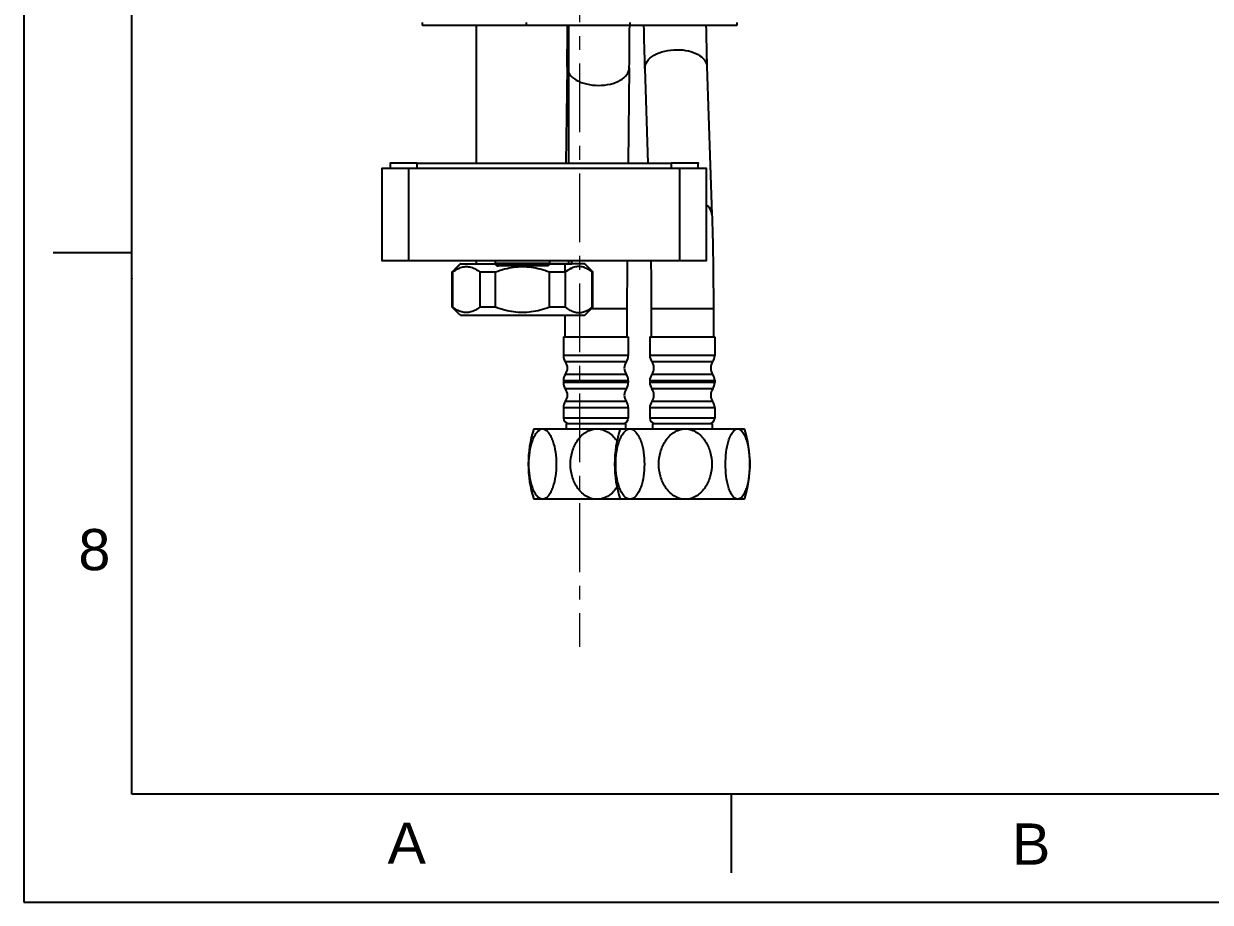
# Model space of a CAD drawing. Header units: millimetres. Extents: x 4395 to 4989, y 1263 to 2103.
# Drawn here: x 4394.5 to 4613.9, y 1262.8 to 1425.2 of the extents above; entities that cross this region are included whole.
import ezdxf

# ---------------------------------------------------------------- set-up
doc = ezdxf.new("R2010")
doc.units = ezdxf.units.MM
doc.linetypes.add('CENTERX2', pattern=[20.32, 12.7, -2.54, 2.54, -2.54])
doc.layers.add('CENTER', color=1, linetype='CENTERX2', lineweight=15)
doc.styles.get("Standard").update_dxf_attribs({"font": 'arial.ttf'})

msp = doc.modelspace()

# ---------------------------------------------------------------- linework, layer by layer
at = {"color": 7, "linetype": 'Continuous'}
for p, q in [((4394.52, 2102.82), (4394.52, 1262.82)), ((4520.84, 1417.28), (4521.77, 1389.94)), ((4494.99, 1417.16), (4494.77, 1399.43)), ((4506.49, 1417.02), (4506.27, 1399.43)), ((4509.35, 1416.89), (4509.94, 1399.43)), ((4414.52, 1382.82), (4399.99, 1382.82)), ((4494.56, 1371.31), (4494.56, 1367.3)), ((4499.48, 1372.53), (4506.06, 1372.53)), ((4506.06, 1372.53), (4506.06, 1367.3)), ((4510.54, 1372.53), (4522.04, 1372.53)), ((4510.54, 1372.53), (4510.54, 1367.3)), ((4522.04, 1372.53), (4522.04, 1367.3)), ((4494.31, 1367.3), (4506.31, 1367.3)), ((4494.31, 1367.3), (4494.31, 1363.86)), ((4506.31, 1367.3), (4506.31, 1363.86)), ((4510.29, 1367.3), (4522.29, 1367.3)), ((4510.29, 1367.3), (4510.29, 1363.86)), ((4522.29, 1367.3), (4522.29, 1363.86)), ((4506.31, 1363.86), (4494.31, 1363.86)), ((4505.94, 1362.69), (4494.69, 1362.69)), ((4522.29, 1363.86), (4510.29, 1363.86)), ((4521.91, 1362.69), (4510.66, 1362.69)), ((4494.69, 1360.4), (4505.94, 1360.4)), ((4510.66, 1360.4), (4521.91, 1360.4)), ((4494.31, 1359.23), (4506.31, 1359.23)), ((4494.31, 1359.23), (4494.31, 1358.86)), ((4506.31, 1358.86), (4494.31, 1358.86)), ((4506.31, 1359.23), (4506.31, 1358.86)), ((4510.29, 1359.23), (4522.29, 1359.23)), ((4510.29, 1359.23), (4510.29, 1358.86)), ((4522.29, 1358.86), (4510.29, 1358.86)), ((4522.29, 1359.23), (4522.29, 1358.86)), ((4505.94, 1357.69), (4494.69, 1357.69)), ((4521.91, 1357.69), (4510.66, 1357.69)), ((4494.31, 1354.23), (4506.31, 1354.23)), ((4494.31, 1354.23), (4494.31, 1352.3)), ((4494.69, 1355.4), (4505.94, 1355.4)), ((4506.31, 1354.23), (4506.31, 1352.3)), ((4510.29, 1354.23), (4522.29, 1354.23)), ((4510.29, 1354.23), (4510.29, 1352.3)), ((4510.66, 1355.4), (4521.91, 1355.4)), ((4522.29, 1354.23), (4522.29, 1352.3)), ((4506.31, 1352.3), (4494.31, 1352.3)), ((4522.29, 1352.3), (4510.29, 1352.3)), ((4488.81, 1350.3), (4527.79, 1350.3)), ((4494.81, 1351.3), (4505.81, 1351.3)), ((4494.81, 1351.3), (4494.81, 1350.3)), ((4505.81, 1351.3), (4505.81, 1350.3)), ((4510.79, 1351.3), (4521.79, 1351.3)), ((4510.79, 1351.3), (4510.79, 1350.3)), ((4521.79, 1351.3), (4521.79, 1350.3)), ((4527.79, 1337.3), (4488.81, 1337.3)), ((4525.33, 1282.82), (4525.33, 1268.28)), ((4394.52, 1262.82), (4988.52, 1262.82))]:
    msp.add_line(p, q, dxfattribs=at)
at = {"linetype": 'Continuous'}
for p, q in [((4414.52, 1282.82), (4414.52, 2082.82)), ((4968.52, 1282.82), (4414.52, 1282.82))]:
    msp.add_line(p, q, dxfattribs=at)
at = {"lineweight": -3}
msp.add_line((4475.25, 1371.31), (4498.25, 1371.31), dxfattribs=at)
at = {"color": 7, "linetype": 'Continuous'}
for centre, radius, start, end in [((3226.85, 1432.05), 1268.23, 359.32714, 359.67842), ((3224.63, 1432.07), 1281.95, 359.3272, 359.681), ((4970.78, 1432.09), 461.69, 180.8884, 181.8869), ((4968.57, 1432.04), 447.97, 180.9088, 181.8873), ((5885.26, 1373.58), 1390.7, 179.7021, 179.7639), ((5885.4, 1373.58), 1379.34, 179.67364, 180.04331), ((4496.31, 1363.86), 2, 180, 215.6591), ((4493.06, 1361.52), 2, 0.59, 35.6591), ((4507.56, 1361.52), 2, 144.3409, 179.41), ((4504.31, 1363.86), 2, 324.3409, 0), ((4512.29, 1363.86), 2, 180, 215.6591), ((4509.04, 1361.52), 2, 0.59, 35.6591), ((4523.54, 1361.52), 2, 144.3409, 179.41), ((4520.29, 1363.86), 2, 324.3409, 0), ((4496.31, 1359.23), 2, 144.3409, 180), ((4493.06, 1361.57), 2, 324.3409, 359.41), ((4507.56, 1361.57), 2, 180.59, 215.6591), ((4504.31, 1359.23), 2, 0, 35.6591), ((4512.29, 1359.23), 2, 144.3409, 180), ((4509.04, 1361.57), 2, 324.3409, 359.41), ((4523.54, 1361.57), 2, 180.59, 215.6591), ((4520.29, 1359.23), 2, 0, 35.6591), ((4496.31, 1358.86), 2, 180, 215.6591), ((4504.31, 1358.86), 2, 324.3409, 0), ((4512.29, 1358.86), 2, 180, 215.6591), ((4520.29, 1358.86), 2, 324.3409, 0), ((4493.06, 1356.52), 2, 0.59, 35.6591), ((4493.06, 1356.57), 2, 324.3409, 359.41), ((4507.56, 1356.52), 2, 144.3409, 179.41), ((4507.56, 1356.57), 2, 180.59, 215.6591), ((4509.04, 1356.52), 2, 0.59, 35.6591), ((4509.04, 1356.57), 2, 324.3409, 359.41), ((4523.54, 1356.52), 2, 144.3409, 179.41), ((4523.54, 1356.57), 2, 180.59, 215.6591), ((4496.31, 1354.23), 2, 144.3409, 180), ((4504.31, 1354.23), 2, 0, 35.6591), ((4512.29, 1354.23), 2, 144.3409, 180), ((4520.29, 1354.23), 2, 0, 35.6591), ((4495.31, 1352.3), 1, 180, 270), ((4505.31, 1352.3), 1, 270, 0), ((4511.29, 1352.3), 1, 180, 270), ((4521.29, 1352.3), 1, 270, 0), ((4509.44, 1343.8), 21.63, 162.5077, 197.4923), ((4525.41, 1343.8), 21.63, 162.5077, 197.4923), ((4507.16, 1343.8), 21.63, 342.5077, 17.4923)]:
    msp.add_arc(centre, radius, start, end, dxfattribs=at)
at = {"lineweight": -3}
for points, weights in [([(4468.25, 1424.93), (4468.25, 1424.93), (4487.47, 1424.93)], [1, 0.715784763814, 1]), ([(4506.65, 1424.93), (4526.35, 1424.93), (4526.35, 1424.93)], [1, 0.707106781187, 1]), ([(4465.75, 1398.43), (4460.75, 1398.43), (4460.75, 1398.43)], [1, 0.707106781187, 1]), ([(4467.25, 1399.43), (4462.25, 1399.43), (4462.25, 1399.43)], [1, 0.707106781187, 1]), ([(4519.25, 1399.43), (4519.25, 1399.43), (4514.25, 1399.43)], [1, 0.707106781187, 1]), ([(4520.75, 1398.43), (4520.75, 1398.43), (4515.75, 1398.43)], [1, 0.707106781187, 1]), ([(4460.75, 1381.43), (4460.75, 1381.43), (4465.75, 1381.43)], [1, 0.707106781187, 1]), ([(4475.25, 1380.81), (4475.25, 1380.81), (4481.77, 1380.81)], [1, 0.793381911305, 0.878276441092]), ([(4481.75, 1380.93), (4481.75, 1380.73), (4481.9, 1380.58)], [1, 0.923879532507, 1]), ([(4481.9, 1380.58), (4482.05, 1380.43), (4482.25, 1380.43)], [1, 0.923879532507, 1]), ([(4491.61, 1380.58), (4491.46, 1380.43), (4491.25, 1380.43)], [1, 0.923879532508, 1]), ([(4491.61, 1380.58), (4491.75, 1380.73), (4491.75, 1380.93)], [1, 0.92387953251, 1]), ([(4491.74, 1380.81), (4494.19, 1380.81), (4495.86, 1380.81)], [0.878273894244, 0.844259230509, 0.857047713075]), ([(4498.25, 1380.81), (4498.25, 1380.81), (4491.74, 1380.81)], [1, 0.793381911305, 0.878276441092]), ([(4515.75, 1381.43), (4520.75, 1381.43), (4520.75, 1381.43)], [1, 0.707106781187, 1]), ([(4473.86, 1379.31), (4473.75, 1379.31), (4473.75, 1379.31)], [1, 0.997926751115, 1]), ([(4478.86, 1379.31), (4480.2, 1379.31), (4481.75, 1379.31)], [1, 0.991718120615, 1]), ([(4491.75, 1379.31), (4493.31, 1379.31), (4494.65, 1379.31)], [1, 0.991717009503, 1]), ([(4499.65, 1379.31), (4499.75, 1379.31), (4499.75, 1379.31)], [1, 0.997926751115, 1]), ([(4473.75, 1372.81), (4473.75, 1372.81), (4473.86, 1372.81)], [1, 0.997926751078, 1]), ([(4481.75, 1372.81), (4480.2, 1372.81), (4478.86, 1372.81)], [1, 0.991718120565, 1]), ([(4494.65, 1372.81), (4493.31, 1372.81), (4491.75, 1372.81)], [1, 0.991717008991, 1]), ([(4499.75, 1372.81), (4499.75, 1372.81), (4499.65, 1372.81)], [1, 0.997926751078, 1])]:
    msp.add_rational_spline(points, weights, degree=2, dxfattribs=at)
for points, degree in [([(4468.25, 1424.93), (4468.25, 1425.18), (4468.25, 1425.43)], 2), ([(4478.25, 1399.43), (4478.25, 1412.18), (4478.25, 1424.93)], 2), ([(4487.47, 1424.93), (4487.47, 1425.18), (4487.47, 1425.43)], 2), ([(4487.47, 1424.93), (4497.06, 1424.93), (4506.65, 1424.93)], 2), ([(4495.25, 1424.93), (4495.25, 1412.18), (4495.25, 1399.43)], 2), ([(4506.65, 1424.93), (4506.65, 1425.18), (4506.65, 1425.43)], 2), ([(4526.35, 1425.43), (4526.35, 1425.18), (4526.35, 1424.93)], 2), ([(4460.75, 1398.43), (4460.75, 1389.93), (4460.75, 1381.43)], 2), ([(4462.25, 1399.43), (4462.25, 1398.93), (4462.25, 1398.43)], 2), ([(4465.75, 1381.43), (4465.75, 1389.93), (4465.75, 1398.43)], 2), ([(4515.75, 1398.43), (4490.75, 1398.43), (4465.75, 1398.43)], 2), ([(4467.25, 1398.43), (4467.25, 1398.93), (4467.25, 1399.43)], 2), ([(4467.25, 1399.43), (4490.75, 1399.43), (4514.25, 1399.43)], 2), ([(4514.25, 1399.43), (4514.25, 1398.93), (4514.25, 1398.43)], 2), ([(4515.75, 1398.43), (4515.75, 1389.93), (4515.75, 1381.43)], 2), ([(4519.25, 1398.43), (4519.25, 1398.93), (4519.25, 1399.43)], 2), ([(4520.75, 1381.43), (4520.75, 1389.93), (4520.75, 1398.43)], 2), ([(4465.75, 1381.43), (4490.75, 1381.43), (4515.75, 1381.43)], 2), ([(4473.75, 1379.31), (4474.5, 1380.06), (4475.25, 1380.81)], 2), ([(4473.86, 1379.31), (4474.13, 1379.51), (4474.67, 1379.87), (4475.51, 1380.23), (4476.36, 1380.35), (4477.21, 1380.23), (4478.06, 1379.87), (4478.6, 1379.51), (4478.86, 1379.31)], 3), ([(4478.25, 1380.81), (4478.25, 1381.12), (4478.25, 1381.43)], 2), ([(4481.75, 1380.93), (4481.75, 1381.18), (4481.75, 1381.43)], 2), ([(4481.75, 1379.31), (4482.34, 1379.53), (4483.48, 1379.9), (4485.13, 1380.23), (4486.75, 1380.34), (4488.37, 1380.24), (4490.01, 1379.91), (4491.17, 1379.53), (4491.75, 1379.31)], 3), ([(4491.75, 1381.43), (4491.75, 1381.18), (4491.75, 1380.93)], 2), ([(4499.65, 1379.31), (4499.38, 1379.51), (4498.84, 1379.87), (4498, 1380.23), (4497.15, 1380.35), (4496.3, 1380.23), (4495.45, 1379.87), (4494.91, 1379.51), (4494.65, 1379.31)], 3), ([(4495.25, 1381.43), (4495.25, 1381.12), (4495.25, 1380.81)], 2), ([(4495.86, 1380.81), (4495.86, 1381.12), (4495.86, 1381.43)], 2), ([(4499.75, 1379.31), (4499, 1380.06), (4498.25, 1380.81)], 2), ([(4473.75, 1372.81), (4473.75, 1376.06), (4473.75, 1379.31)], 2), ([(4473.86, 1372.81), (4473.86, 1376.06), (4473.86, 1379.31)], 2), ([(4478.86, 1379.31), (4478.86, 1376.06), (4478.86, 1372.81)], 2), ([(4481.75, 1372.81), (4481.75, 1376.06), (4481.75, 1379.31)], 2), ([(4491.75, 1372.81), (4491.75, 1376.06), (4491.75, 1379.31)], 2), ([(4494.65, 1379.31), (4494.65, 1376.06), (4494.65, 1372.81)], 2), ([(4499.65, 1372.81), (4499.65, 1376.06), (4499.65, 1379.31)], 2), ([(4499.75, 1372.81), (4499.75, 1376.06), (4499.75, 1379.31)], 2), ([(4475.25, 1371.31), (4474.5, 1372.06), (4473.75, 1372.81)], 2), ([(4478.86, 1372.81), (4478.6, 1372.6), (4478.06, 1372.24), (4477.21, 1371.89), (4476.36, 1371.77), (4475.51, 1371.89), (4474.67, 1372.24), (4474.13, 1372.6), (4473.86, 1372.81)], 3), ([(4491.75, 1372.81), (4491.17, 1372.58), (4490.02, 1372.21), (4488.37, 1371.88), (4486.75, 1371.77), (4485.12, 1371.88), (4483.48, 1372.21), (4482.34, 1372.58), (4481.75, 1372.81)], 3), ([(4494.65, 1372.81), (4494.91, 1372.6), (4495.45, 1372.24), (4496.3, 1371.89), (4497.15, 1371.77), (4498, 1371.89), (4498.84, 1372.24), (4499.38, 1372.6), (4499.65, 1372.81)], 3), ([(4498.25, 1371.31), (4499, 1372.06), (4499.75, 1372.81)], 2)]:
    msp.add_open_spline(points, degree=degree, dxfattribs=at)
at = {"color": 7, "linetype": 'Continuous'}
for points, knots in [([(4509.35, 1416.89), (4509.33, 1417.36), (4509.73, 1418.41), (4511.14, 1419.5), (4513.08, 1420.22), (4514.55, 1420.39), (4515.32, 1420.39)], [0, 0, 0, 0, 0.184443, 0.413679, 0.69289, 1, 1, 1, 1]), ([(4515.32, 1420.39), (4516.03, 1420.39), (4517.37, 1420.25), (4519.14, 1419.62), (4520.44, 1418.65), (4520.83, 1417.71), (4520.84, 1417.28)], [0, 0, 0, 0, 0.3088, 0.585268, 0.812996, 1, 1, 1, 1]), ([(4494.99, 1417.16), (4494.98, 1416.71), (4495.38, 1415.69), (4496.75, 1414.63), (4498.64, 1413.95), (4500.07, 1413.79), (4500.82, 1413.79)], [0, 0, 0, 0, 0.185308, 0.414015, 0.692301, 1, 1, 1, 1]), ([(4500.82, 1413.79), (4501.55, 1413.79), (4502.93, 1413.94), (4504.76, 1414.59), (4506.09, 1415.61), (4506.48, 1416.58), (4506.49, 1417.02)], [0, 0, 0, 0, 0.3083, 0.585609, 0.81378, 1, 1, 1, 1]), ([(4521.77, 1389.94), (4521.76, 1390.36), (4521.47, 1391.06), (4520.97, 1391.56), (4520.75, 1391.73)], [0, 0, 0, 0, 0.1870035, 0.3062825, 0.3062825, 0.3062825, 0.3062825]), ([(4521.77, 1389.94), (4521.82, 1388.61), (4521.98, 1382.81), (4522.04, 1377), (4522.04, 1372.53)], [0, 0, 0, 0, 0.22949, 1, 1, 1, 1]), ([(4487.93, 1343.8), (4487.93, 1344.54), (4488.03, 1345.98), (4488.4, 1347.7), (4488.89, 1348.91), (4489.39, 1349.78), (4490.03, 1350.3), (4490.45, 1350.3)], [0, 0, 0, 0, 0.301519, 0.585419, 0.713806, 0.827791, 1, 1, 1, 1]), ([(4490.45, 1350.3), (4490.88, 1350.3), (4491.52, 1349.78), (4492.02, 1348.91), (4492.51, 1347.7), (4492.88, 1345.98), (4492.98, 1344.54), (4492.98, 1343.8)], [0, 0, 0, 0, 0.172211, 0.286185, 0.414574, 0.69849, 1, 1, 1, 1]), ([(4495.61, 1343.8), (4495.61, 1344.54), (4495.81, 1346.04), (4496.72, 1348.12), (4498.27, 1349.8), (4499.77, 1350.3), (4500.51, 1350.3)], [0, 0, 0, 0, 0.250945, 0.501572, 0.751539, 1, 1, 1, 1]), ([(4500.51, 1350.3), (4501.27, 1350.3), (4502.81, 1349.77), (4503.85, 1348.6), (4504.26, 1347.96)], [0, 0, 0, 0, 0.49838, 1, 1, 1, 1]), ([(4503.97, 1343.8), (4503.97, 1344.54), (4504.07, 1345.98), (4504.46, 1347.71), (4504.97, 1348.92), (4505.51, 1349.79), (4506.18, 1350.3), (4506.62, 1350.3)], [0, 0, 0, 0, 0.298582, 0.580396, 0.708471, 0.822979, 1, 1, 1, 1]), ([(4506.62, 1350.3), (4507.06, 1350.3), (4507.74, 1349.79), (4508.27, 1348.92), (4508.79, 1347.71), (4509.17, 1345.98), (4509.27, 1344.54), (4509.27, 1343.8)], [0, 0, 0, 0, 0.177022, 0.29152, 0.419597, 0.701427, 1, 1, 1, 1]), ([(4511.95, 1343.8), (4511.95, 1344.54), (4512.15, 1346.04), (4513.06, 1348.12), (4514.61, 1349.8), (4516.11, 1350.3), (4516.85, 1350.3)], [0, 0, 0, 0, 0.251037, 0.501736, 0.751679, 1, 1, 1, 1]), ([(4516.85, 1350.3), (4517.59, 1350.3), (4519.09, 1349.8), (4520.64, 1348.12), (4521.55, 1346.04), (4521.74, 1344.54), (4521.74, 1343.8)], [0, 0, 0, 0, 0.248332, 0.498271, 0.748955, 1, 1, 1, 1]), ([(4524.28, 1343.8), (4524.28, 1344.54), (4524.36, 1345.97), (4524.68, 1347.69), (4525.12, 1348.91), (4525.55, 1349.75), (4526.13, 1350.3), (4526.52, 1350.3)], [0, 0, 0, 0, 0.307851, 0.596308, 0.725436, 0.838372, 1, 1, 1, 1]), ([(4526.52, 1350.3), (4526.91, 1350.3), (4527.48, 1349.75), (4527.91, 1348.91), (4528.35, 1347.69), (4528.67, 1345.97), (4528.76, 1344.54), (4528.76, 1343.8)], [0, 0, 0, 0, 0.16163, 0.274555, 0.403685, 0.692158, 1, 1, 1, 1]), ([(4490.45, 1337.3), (4490.03, 1337.3), (4489.39, 1337.81), (4488.89, 1338.68), (4488.4, 1339.89), (4488.03, 1341.61), (4487.93, 1343.05), (4487.93, 1343.8)], [0, 0, 0, 0, 0.172211, 0.286185, 0.414574, 0.69849, 1, 1, 1, 1]), ([(4492.98, 1343.8), (4492.98, 1343.05), (4492.88, 1341.61), (4492.51, 1339.89), (4492.02, 1338.68), (4491.52, 1337.81), (4490.88, 1337.3), (4490.45, 1337.3)], [0, 0, 0, 0, 0.301519, 0.585419, 0.713806, 0.827791, 1, 1, 1, 1]), ([(4500.51, 1337.3), (4499.77, 1337.3), (4498.27, 1337.79), (4496.72, 1339.47), (4495.81, 1341.55), (4495.61, 1343.05), (4495.61, 1343.8)], [0, 0, 0, 0, 0.248459, 0.498422, 0.74906, 1, 1, 1, 1]), ([(4506.62, 1337.3), (4506.18, 1337.3), (4505.51, 1337.8), (4504.97, 1338.68), (4504.46, 1339.88), (4504.07, 1341.61), (4503.97, 1343.05), (4503.97, 1343.8)], [0, 0, 0, 0, 0.177022, 0.29152, 0.419597, 0.701427, 1, 1, 1, 1]), ([(4509.27, 1343.8), (4509.27, 1343.05), (4509.17, 1341.61), (4508.79, 1339.88), (4508.27, 1338.68), (4507.74, 1337.8), (4507.06, 1337.3), (4506.62, 1337.3)], [0, 0, 0, 0, 0.298582, 0.580396, 0.708471, 0.822979, 1, 1, 1, 1]), ([(4516.85, 1337.3), (4516.11, 1337.3), (4514.61, 1337.79), (4513.06, 1339.47), (4512.15, 1341.55), (4511.95, 1343.05), (4511.95, 1343.8)], [0, 0, 0, 0, 0.248332, 0.498271, 0.748955, 1, 1, 1, 1]), ([(4521.74, 1343.8), (4521.74, 1343.05), (4521.55, 1341.55), (4520.64, 1339.47), (4519.09, 1337.79), (4517.59, 1337.3), (4516.85, 1337.3)], [0, 0, 0, 0, 0.251037, 0.501736, 0.751679, 1, 1, 1, 1]), ([(4526.52, 1337.3), (4526.13, 1337.3), (4525.55, 1337.84), (4525.12, 1338.68), (4524.68, 1339.9), (4524.36, 1341.62), (4524.28, 1343.05), (4524.28, 1343.8)], [0, 0, 0, 0, 0.16163, 0.274555, 0.403685, 0.692158, 1, 1, 1, 1]), ([(4528.76, 1343.8), (4528.76, 1343.05), (4528.67, 1341.62), (4528.35, 1339.9), (4527.91, 1338.68), (4527.48, 1337.84), (4526.91, 1337.3), (4526.52, 1337.3)], [0, 0, 0, 0, 0.307851, 0.596308, 0.725436, 0.838372, 1, 1, 1, 1]), ([(4504.26, 1339.63), (4503.85, 1338.99), (4502.81, 1337.82), (4501.27, 1337.3), (4500.51, 1337.3)], [0, 0, 0, 0, 0.501623, 1, 1, 1, 1])]:
    msp.add_open_spline(points, degree=3, knots=knots, dxfattribs=at)
at = {"lineweight": -3}
for points, knots in [([(4481.75, 1380.93), (4481.75, 1380.93), (4486.75, 1380.93), (4491.75, 1380.93), (4491.75, 1380.93)], [-0.01570796, -0.01570796, -0.01570796, -0.00785398, -0.00785398, 0, 0, 0]), ([(4481.9, 1380.58), (4481.9, 1380.58), (4486.75, 1380.58), (4491.61, 1380.58), (4491.61, 1380.58)], [-0.01524789, -0.01524789, -0.01524789, -0.00762394, -0.00762394, 0, 0, 0]), ([(4491.25, 1380.43), (4491.25, 1380.43), (4486.75, 1380.43), (4482.25, 1380.43), (4482.25, 1380.43)], [0, 0, 0, 0.00706858, 0.00706858, 0.01413717, 0.01413717, 0.01413717])]:
    msp.add_rational_spline(points, [1, 0.707106781187, 1, 0.707106781187, 1], degree=2, knots=knots, dxfattribs=at)
for points, knots in [([(4494.65, 1379.31), (4494.91, 1379.51), (4495.31, 1379.78), (4495.72, 1379.98), (4495.86, 1380.03)], [0, 0, 0, 0, 0.001712535, 0.002529754, 0.002529754, 0.002529754, 0.002529754]), ([(4494.65, 1372.81), (4494.91, 1372.6), (4495.31, 1372.34), (4495.72, 1372.14), (4495.86, 1372.08)], [-0.010275211, -0.010275211, -0.010275211, -0.010275211, -0.008562676, -0.007748352, -0.007748352, -0.007748352, -0.007748352])]:
    msp.add_open_spline(points, degree=3, knots=knots, dxfattribs=at)
at = {"color": 7, "linetype": 'Continuous'}
msp.add_open_spline([(4510.47, 1381.43), (4510.52, 1378.47), (4510.54, 1375.5), (4510.54, 1372.53)], degree=3, dxfattribs=at)
msp.add_point((4414.52, 1378.12))
msp.add_point((4414.52, 1378.12))
at = {"layer": 'CENTER'}
msp.add_lwpolyline([(4497.3, 1600.71), (4497.3, 1310.02)], dxfattribs=at)

# ---------------------------------------------------------------- texts
at = {"char_height": 7.62, "attachment_point": 5}
for s, width, insert in [('8', 50, (4407.59, 1327.94)), ('A', 10, (4465.34, 1273.75)), ('B', 10, (4580.79, 1273.58))]:
    msp.add_mtext_dynamic_manual_height_columns(s, width=width, gutter_width=12.5, heights=[0], dxfattribs=dict(at, insert=insert))

doc.saveas('drawing.dxf')
